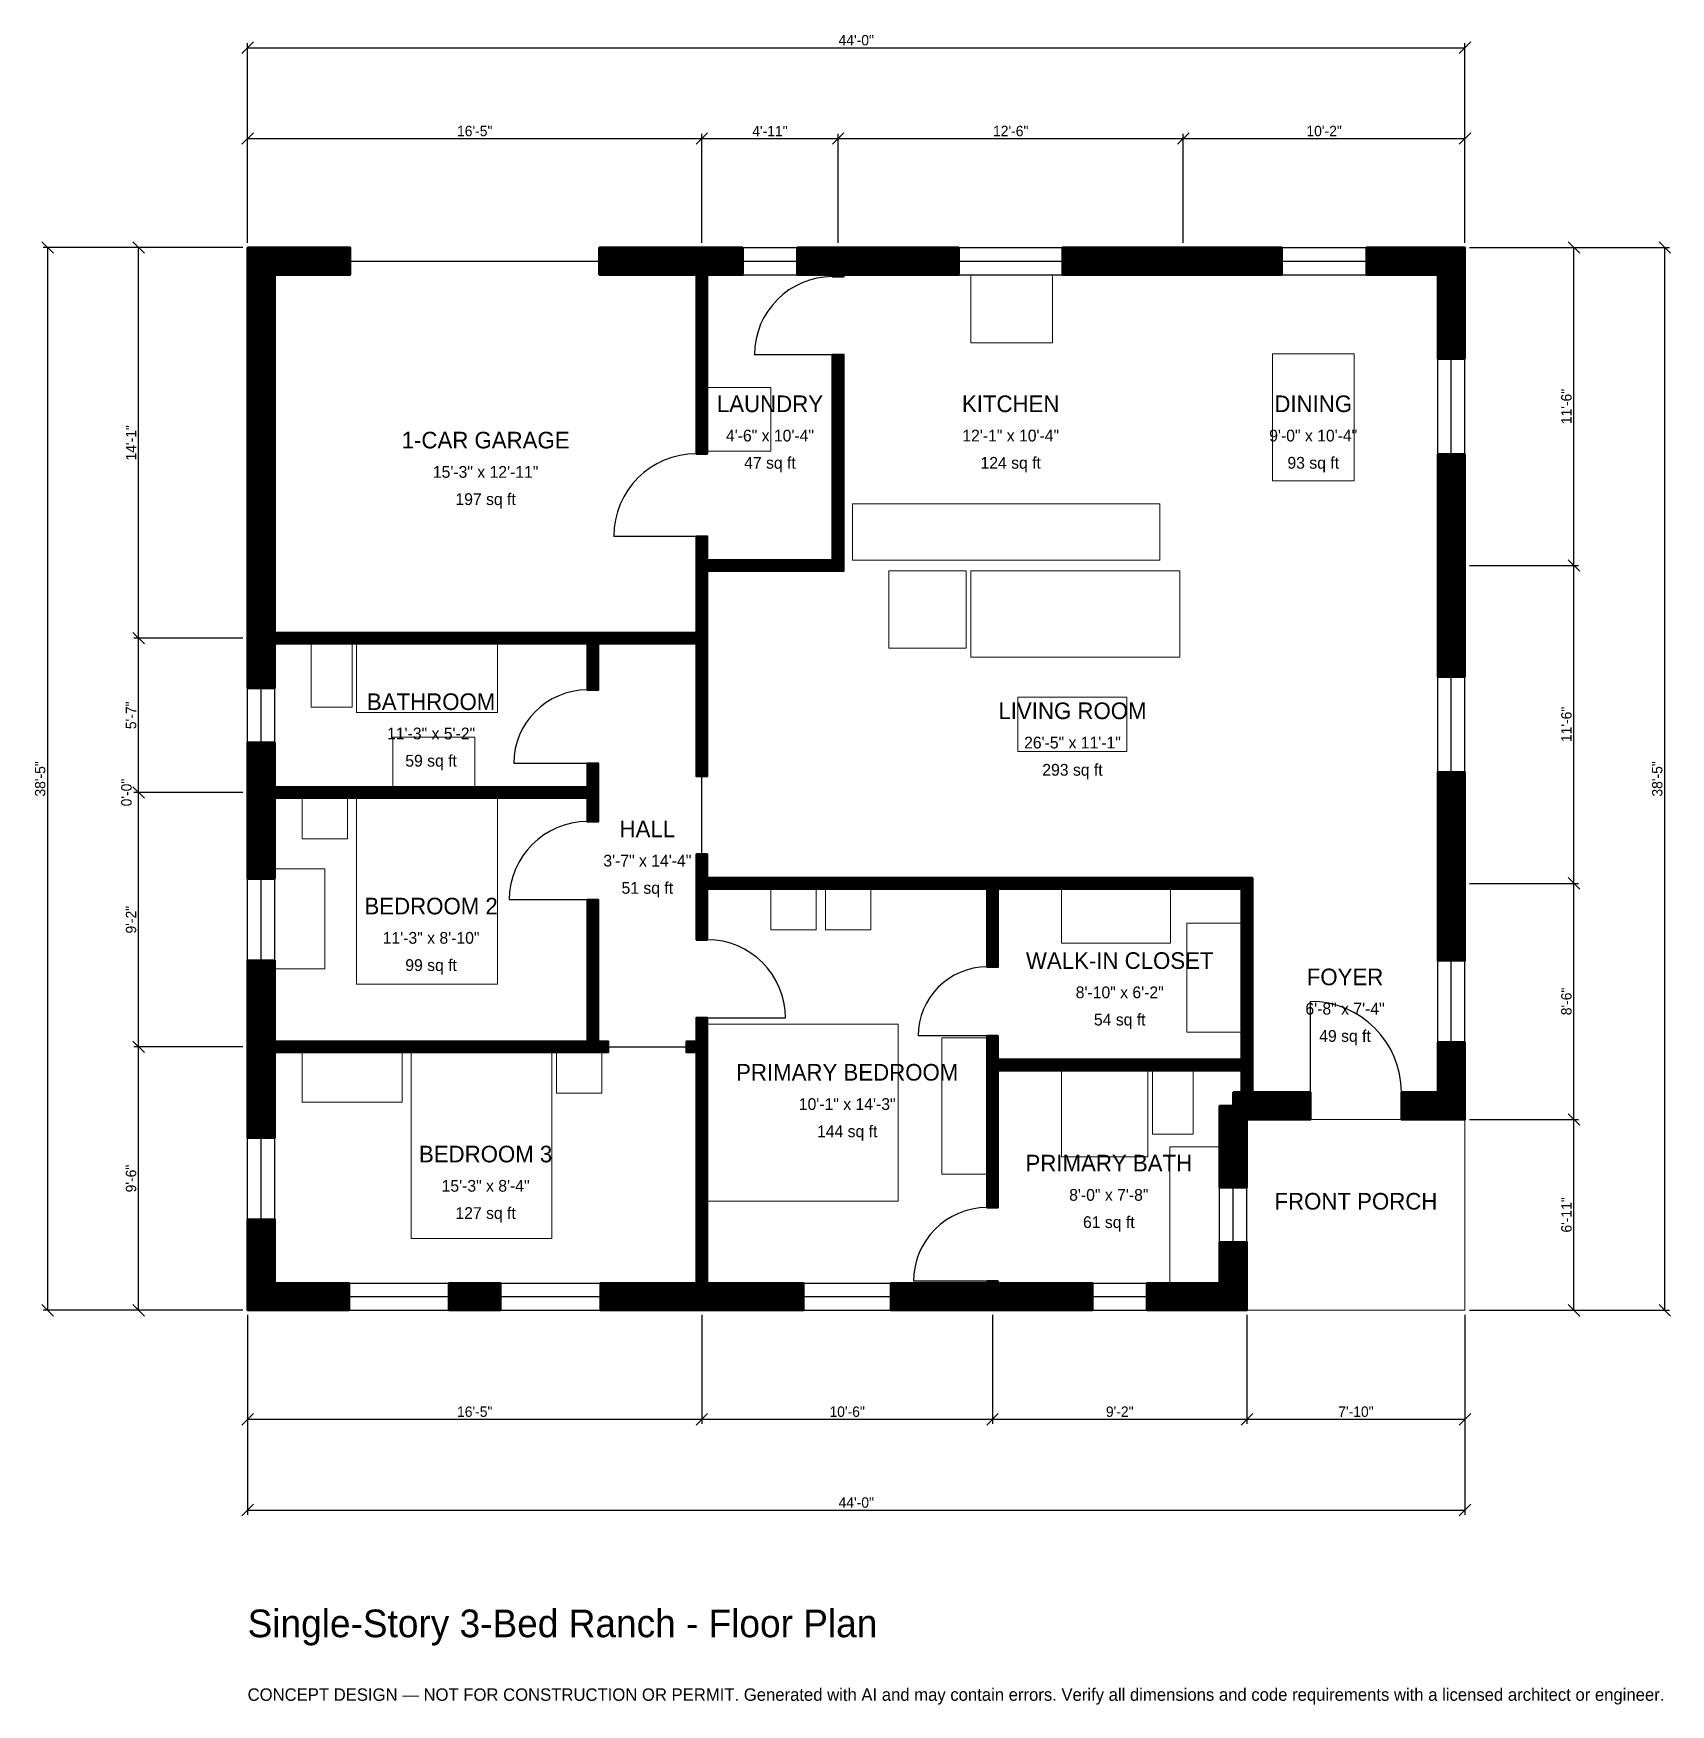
# Model space of a CAD drawing. Header units: inches. Extents: x -93 to 617, y -171 to 553.
import ezdxf
from ezdxf.enums import TextEntityAlignment as Align

# ---------------------------------------------------------------- set-up
doc = ezdxf.new("R2010")
doc.units = ezdxf.units.IN
doc.header["$MEASUREMENT"] = 0
doc.linetypes.add('DASHED', pattern=[0.6, 0.5, -0.1])
for name, color, linetype, lineweight in [('A-ANNO-DIMS', 1, 'Continuous', 13), ('A-ANNO-TEXT', 7, 'Continuous', 18), ('A-AREA-IDEN', 7, 'Continuous', 18), ('A-DOOR', 2, 'Continuous', 25), ('A-FLOR-FIXT', 9, 'Continuous', 13), ('A-FURN', 9, 'Continuous', 13), ('A-GLAZ', 4, 'Continuous', 25), ('A-SITE-PAVE', 8, 'Continuous', 13), ('A-WALL', 7, 'Continuous', 50), ('A-WALL-PATT', 8, 'Continuous', 13)]:
    doc.layers.add(name, color=color, linetype=linetype, lineweight=lineweight)
doc.dimstyles.new('PLAN', dxfattribs={"dimtxt": 4.5, "dimasz": 3, "dimexe": 2, "dimexo": 2, "dimgap": 1, "dimtad": 1, "dimdec": 0, "dimlunit": 4, "dimtsz": 2.5, "dimcen": 2.5, "dimclrd": 1, "dimclre": 1, "dimazin": 3, "dimtfac": 1, "dimtmove": 0, "dimatfit": 3})

msp = doc.modelspace()

# ---------------------------------------------------------------- hatches: boundary and pattern name
at = {"layer": 'A-WALL-PATT'}
h = msp.add_hatch(dxfattribs=at)
h.set_pattern_fill('ANSI31', color=8, scale=0.8)
h.paths.add_polyline_path([(190.9449, 0), (152.8871, 0), (152.8871, 11.811), (190.9449, 11.811), (194.4882, 11.811), (194.4882, 111.811), (190.1575, 111.811), (190.1575, 116.5354), (194.4882, 116.5354), (194.4882, 126.7717), (199.2126, 126.7717), (199.2126, 116.5354), (199.2126, 111.811), (199.2126, 11.811), (202.7559, 11.811), (240.9449, 11.811), (240.9449, 0), (202.7559, 0), (199.2126, 0), (199.2126, 0), (194.4882, 0), (194.4882, 0), (190.9449, 0)])
h.paths.add_polyline_path([(87.2703, 0), (87.2703, 11.811), (109.5801, 11.811), (109.5801, 0), (87.2703, 0)])
h.paths.add_polyline_path([(11.811, 0), (11.811, 0), (0, 0), (0, 0), (0, 0), (0, 0), (0, 11.811), (0, 11.811), (0, 39.3701), (11.811, 39.3701), (11.811, 11.811), (43.9633, 11.811), (43.9633, 0), (11.811, 0)])
h.paths.add_polyline_path([(0, 108.2677), (0, 111.811), (0, 111.811), (0, 116.5354), (0, 116.5354), (0, 120.0787), (0, 151.5748), (11.811, 151.5748), (11.811, 120.0787), (11.811, 116.5354), (147.2441, 116.5354), (147.2441, 177.9528), (151.9685, 177.9528), (151.9685, 116.5354), (156.2992, 116.5354), (156.2992, 111.811), (151.9685, 111.811), (147.2441, 111.811), (11.811, 111.811), (11.811, 108.2677), (11.811, 74.8031), (0, 74.8031), (0, 108.2677)])
h.paths.add_polyline_path([(0, 218.5039), (0, 222.0472), (0, 222.0472), (0, 226.7717), (0, 226.7717), (0, 230.315), (0, 246.063), (11.811, 246.063), (11.811, 230.315), (11.811, 226.7717), (147.2441, 226.7717), (147.2441, 237.0079), (151.9685, 237.0079), (151.9685, 226.7717), (151.9685, 222.0472), (151.9685, 222.0472), (151.9685, 211.811), (147.2441, 211.811), (147.2441, 222.0472), (11.811, 222.0472), (11.811, 218.5039), (11.811, 187.0079), (0, 187.0079), (0, 218.5039)])
h.paths.add_polyline_path([(0, 285.4331), (0, 288.9764), (0, 288.9764), (0, 293.7008), (0, 293.7008), (0, 297.2441), (0, 448.8189), (0, 448.8189), (0, 460.6299), (0, 460.6299), (0, 460.63), (11.811, 460.63), (11.811, 460.6299), (44.4882, 460.6299), (44.4882, 448.8189), (11.811, 448.8189), (11.811, 297.2441), (11.811, 293.7008), (147.2441, 293.7008), (151.9685, 293.7008), (194.4882, 293.7008), (194.4882, 320.4724), (194.4882, 325.1969), (194.4882, 335.4331), (199.2126, 335.4331), (199.2126, 325.1969), (253.5433, 325.1969), (253.5433, 414.1732), (258.2677, 414.1732), (258.2677, 325.1969), (258.2677, 320.4724), (253.5433, 320.4724), (199.2126, 320.4724), (199.2126, 293.7008), (199.2126, 288.9764), (199.2126, 231.4961), (194.4882, 231.4961), (194.4882, 288.9764), (151.9685, 288.9764), (151.9685, 268.8976), (147.2441, 268.8976), (147.2441, 288.9764), (11.811, 288.9764), (11.811, 285.4331), (11.811, 269.685), (0, 269.685), (0, 285.4331)])
h.paths.add_polyline_path([(190.9449, 460.6299), (194.4882, 460.6299), (194.4882, 460.63), (199.2126, 460.63), (199.2126, 460.6299), (202.7559, 460.6299), (214.5669, 460.6299), (214.5669, 448.8189), (202.7559, 448.8189), (199.2126, 448.8189), (199.2126, 371.2598), (194.4882, 371.2598), (194.4882, 448.8189), (190.9449, 448.8189), (152.3622, 448.8189), (152.3622, 460.6299), (190.9449, 460.6299)])
h.paths.add_polyline_path([(250, 460.6299), (253.5433, 460.6299), (253.5433, 460.63), (258.2677, 460.63), (258.2677, 460.6299), (261.811, 460.6299), (308.2677, 460.6299), (308.2677, 448.8189), (261.811, 448.8189), (258.2677, 448.8189), (258.2677, 448.0315), (253.5433, 448.0315), (253.5433, 448.8189), (250, 448.8189), (238.189, 448.8189), (238.189, 460.6299), (250, 460.6299)])
h.paths.add_polyline_path([(399.6063, 460.6299), (411.4173, 460.6299), (448.2283, 460.6299), (448.2283, 448.8189), (411.4173, 448.8189), (399.6063, 448.8189), (353.1496, 448.8189), (353.1496, 460.6299), (399.6063, 460.6299)])
h.paths.add_polyline_path([(515.748, 460.6299), (515.748, 460.63), (527.5591, 460.63), (527.5591, 460.6299), (527.5591, 460.6299), (527.5591, 448.8189), (527.5591, 448.8189), (527.5591, 412.4016), (515.748, 412.4016), (515.748, 448.8189), (484.8425, 448.8189), (484.8425, 460.6299), (515.748, 460.6299)])
h.paths.add_polyline_path([(527.5591, 328.7402), (527.5591, 316.9291), (527.5591, 274.6063), (515.748, 274.6063), (515.748, 316.9291), (515.748, 328.7402), (515.748, 371.063), (527.5591, 371.063), (527.5591, 328.7402)])
h.paths.add_polyline_path([(527.5591, 190.9449), (527.5591, 179.1339), (527.5591, 151.5748), (515.748, 151.5748), (515.748, 179.1339), (515.748, 190.9449), (515.748, 233.2677), (527.5591, 233.2677), (527.5591, 190.9449)])
h.paths.add_polyline_path([(527.5591, 94.4882), (527.5591, 94.4882), (527.5591, 82.6772), (527.5591, 82.6772), (527.5591, 82.6771), (515.748, 82.6771), (515.748, 82.6772), (500, 82.6772), (500, 94.4882), (515.748, 94.4882), (515.748, 116.1417), (527.5591, 116.1417), (527.5591, 94.4882)])
h.paths.add_polyline_path([(435.4331, 82.6772), (435.4331, 82.6771), (433.0709, 82.6771), (433.0709, 80.315), (433.0709, 80.315), (433.0709, 53.1496), (421.2598, 53.1496), (421.2598, 88.5827), (427.1654, 88.5827), (427.1654, 94.4882), (430.7087, 94.4882), (430.7087, 103.937), (325.1969, 103.937), (325.1969, 44.4882), (320.4724, 44.4882), (320.4724, 103.937), (320.4724, 108.6614), (320.4724, 118.8976), (325.1969, 118.8976), (325.1969, 108.6614), (430.7087, 108.6614), (430.7087, 182.6772), (325.1969, 182.6772), (325.1969, 148.8189), (320.4724, 148.8189), (320.4724, 182.6772), (199.2126, 182.6772), (199.2126, 160.6299), (194.4882, 160.6299), (194.4882, 182.6772), (194.4882, 187.4016), (194.4882, 197.6378), (199.2126, 197.6378), (199.2126, 187.4016), (320.4724, 187.4016), (325.1969, 187.4016), (430.7087, 187.4016), (435.4331, 187.4016), (435.4331, 182.6772), (435.4331, 108.6614), (435.4331, 103.937), (435.4331, 94.4882), (460.6299, 94.4882), (460.6299, 82.6772), (435.4331, 82.6772)])
h.paths.add_polyline_path([(433.0709, 11.811), (433.0709, 11.811), (433.0709, 0), (433.0709, 0), (433.0709, 0), (421.2598, 0), (421.2598, 0), (389.7638, 0), (389.7638, 11.811), (421.2598, 11.811), (421.2598, 29.5276), (433.0709, 29.5276), (433.0709, 11.811)])
h.paths.add_polyline_path([(328.7402, 0), (325.1969, 0), (325.1969, 0), (320.4724, 0), (320.4724, 0), (316.9291, 0), (278.7402, 0), (278.7402, 11.811), (316.9291, 11.811), (320.4724, 11.811), (320.4724, 12.5984), (325.1969, 12.5984), (325.1969, 11.811), (328.7402, 11.811), (366.1417, 11.811), (366.1417, 0), (328.7402, 0)])

# ---------------------------------------------------------------- linework, layer by layer
at = {"layer": 'A-DOOR', "linetype": 'DASHED'}
msp.add_line((44.4882, 454.7244), (152.3622, 454.7244), dxfattribs=at)
at = {"layer": 'A-DOOR'}
for p, q in [((253.5433, 414.1732), (219.685, 414.1732)), ((194.4882, 335.4331), (158.6614, 335.4331)), ((147.2441, 237.0079), (115.3543, 237.0079)), ((196.8504, 197.6378), (196.8504, 231.4961)), ((147.2441, 177.9528), (113.3858, 177.9528)), ((460.6299, 94.4882), (460.6299, 133.8583)), ((199.2126, 126.7717), (233.0709, 126.7717)), ((320.4724, 118.8976), (290.5512, 118.8976)), ((156.2992, 114.1732), (190.1575, 114.1732)), ((320.4724, 12.5984), (288.5827, 12.5984))]:
    msp.add_line(p, q, dxfattribs=at)
for centre, radius, start, end in [((253.5433, 414.1732), 33.8583, 90, 180), ((194.4882, 335.4331), 35.8268, 90, 180), ((147.2441, 237.0079), 31.8898, 90, 180), ((147.2441, 177.9528), 33.8583, 90, 180), ((199.2126, 126.7717), 33.8583, 0, 90), ((320.4724, 118.8976), 29.9213, 90, 180), ((460.6299, 94.4882), 39.3701, 0, 90), ((320.4724, 12.5984), 31.8898, 90, 180)]:
    msp.add_arc(centre, radius, start, end, dxfattribs=at)
at = {"layer": 'A-FLOR-FIXT'}
for points in [[(262.2047, 325.1969), (395.2756, 325.1969), (395.2756, 349.6063), (262.2047, 349.6063)], [(27.5591, 261.4173), (45.2756, 261.4173), (45.2756, 288.9764), (27.5591, 288.9764)], [(47.2441, 259.0551), (108.2677, 259.0551), (108.2677, 288.9764), (47.2441, 288.9764)], [(62.9921, 226.7717), (98.4252, 226.7717), (98.4252, 248.4252), (62.9921, 248.4252)], [(352.7559, 66.5354), (390.1575, 66.5354), (390.1575, 103.937), (352.7559, 103.937)], [(392.126, 76.378), (409.8425, 76.378), (409.8425, 103.937), (392.126, 103.937)], [(399.6063, 11.811), (421.2598, 11.811), (421.2598, 70.8661), (399.6063, 70.8661)]]:
    msp.add_lwpolyline(points, close=True, dxfattribs=at)
at = {"layer": 'A-FURN'}
for points in [[(313.3858, 419.2913), (348.8189, 419.2913), (348.8189, 448.8189), (313.3858, 448.8189)], [(444.0945, 359.4488), (479.5276, 359.4488), (479.5276, 414.5669), (444.0945, 414.5669)], [(199.2126, 372.4409), (226.7717, 372.4409), (226.7717, 400), (199.2126, 400)], [(277.9528, 287.0079), (311.4173, 287.0079), (311.4173, 320.4724), (277.9528, 320.4724)], [(313.3858, 283.0709), (403.937, 283.0709), (403.937, 320.4724), (313.3858, 320.4724)], [(333.8583, 242.126), (381.1024, 242.126), (381.1024, 265.748), (333.8583, 265.748)], [(23.622, 204.3307), (43.3071, 204.3307), (43.3071, 222.0472), (23.622, 222.0472)], [(47.2441, 141.3386), (108.2677, 141.3386), (108.2677, 222.0472), (47.2441, 222.0472)], [(11.811, 148.0315), (33.4646, 148.0315), (33.4646, 191.3386), (11.811, 191.3386)], [(226.7717, 164.9606), (246.4567, 164.9606), (246.4567, 182.6772), (226.7717, 182.6772)], [(250.3937, 164.9606), (270.0787, 164.9606), (270.0787, 182.6772), (250.3937, 182.6772)], [(352.7559, 159.0551), (400, 159.0551), (400, 182.6772), (352.7559, 182.6772)], [(407.0866, 120.4724), (430.7087, 120.4724), (430.7087, 167.7165), (407.0866, 167.7165)], [(199.2126, 47.2441), (281.8898, 47.2441), (281.8898, 124.0157), (199.2126, 124.0157)], [(300.7874, 59.0551), (320.4724, 59.0551), (320.4724, 118.1102), (300.7874, 118.1102)], [(23.622, 90.1575), (66.9291, 90.1575), (66.9291, 111.811), (23.622, 111.811)], [(70.8661, 31.1024), (131.8898, 31.1024), (131.8898, 111.811), (70.8661, 111.811)], [(133.8583, 94.0945), (153.5433, 94.0945), (153.5433, 111.811), (133.8583, 111.811)]]:
    msp.add_lwpolyline(points, close=True, dxfattribs=at)
at = {"layer": 'A-GLAZ'}
for p, q in [((214.5669, 460.6299), (238.189, 460.6299)), ((308.2677, 460.6299), (353.1496, 460.6299)), ((448.2283, 460.6299), (484.8425, 460.6299)), ((214.5669, 454.7244), (238.189, 454.7244)), ((308.2677, 454.7244), (353.1496, 454.7244)), ((448.2283, 454.7244), (484.8425, 454.7244)), ((214.5669, 448.8189), (238.189, 448.8189)), ((308.2677, 448.8189), (353.1496, 448.8189)), ((448.2283, 448.8189), (484.8425, 448.8189)), ((515.748, 371.063), (515.748, 412.4016)), ((521.6535, 371.063), (521.6535, 412.4016)), ((527.5591, 371.063), (527.5591, 412.4016)), ((0, 246.063), (0, 269.685)), ((5.9055, 246.063), (5.9055, 269.685)), ((11.811, 246.063), (11.811, 269.685)), ((515.748, 233.2677), (515.748, 274.6063)), ((521.6535, 233.2677), (521.6535, 274.6063)), ((527.5591, 233.2677), (527.5591, 274.6063)), ((0, 151.5748), (0, 187.0079)), ((5.9055, 151.5748), (5.9055, 187.0079)), ((11.811, 151.5748), (11.811, 187.0079)), ((515.748, 116.1417), (515.748, 151.5748)), ((521.6535, 116.1417), (521.6535, 151.5748)), ((527.5591, 116.1417), (527.5591, 151.5748)), ((0, 39.3701), (0, 74.8031)), ((5.9055, 39.3701), (5.9055, 74.8031)), ((11.811, 39.3701), (11.811, 74.8031)), ((421.2598, 29.5276), (421.2598, 53.1496)), ((427.1654, 29.5276), (427.1654, 53.1496)), ((433.0709, 29.5276), (433.0709, 53.1496)), ((43.9633, 11.811), (87.2703, 11.811)), ((109.5801, 11.811), (152.8871, 11.811)), ((240.9449, 11.811), (278.7402, 11.811)), ((366.1417, 11.811), (389.7638, 11.811)), ((43.9633, 5.9055), (87.2703, 5.9055)), ((43.9633, 0), (87.2703, 0)), ((109.5801, 5.9055), (152.8871, 5.9055)), ((109.5801, 0), (152.8871, 0)), ((240.9449, 5.9055), (278.7402, 5.9055)), ((240.9449, 0), (278.7402, 0)), ((366.1417, 5.9055), (389.7638, 5.9055)), ((366.1417, 0), (389.7638, 0))]:
    msp.add_line(p, q, dxfattribs=at)
at = {"layer": 'A-SITE-PAVE', "linetype": 'DASHED'}
msp.add_lwpolyline([(433.0709, 0), (527.5591, 0), (527.5591, 82.6772), (433.0709, 82.6772)], close=True, dxfattribs=at)
at = {"layer": 'A-WALL'}
for points in [[(0, 285.4331), (0, 288.9764), (0, 288.9764), (0, 293.7008), (0, 293.7008), (0, 297.2441), (0, 448.8189), (0, 448.8189), (0, 460.6299), (0, 460.6299), (0, 460.63), (11.811, 460.63), (11.811, 460.6299), (44.4882, 460.6299), (44.4882, 448.8189), (11.811, 448.8189), (11.811, 297.2441), (11.811, 293.7008), (147.2441, 293.7008), (151.9685, 293.7008), (194.4882, 293.7008), (194.4882, 320.4724), (194.4882, 325.1969), (194.4882, 335.4331), (199.2126, 335.4331), (199.2126, 325.1969), (253.5433, 325.1969), (253.5433, 414.1732), (258.2677, 414.1732), (258.2677, 325.1969), (258.2677, 320.4724), (253.5433, 320.4724), (199.2126, 320.4724), (199.2126, 293.7008), (199.2126, 288.9764), (199.2126, 231.4961), (194.4882, 231.4961), (194.4882, 288.9764), (151.9685, 288.9764), (151.9685, 268.8976), (147.2441, 268.8976), (147.2441, 288.9764), (11.811, 288.9764), (11.811, 285.4331), (11.811, 269.685), (0, 269.685), (0, 285.4331)], [(190.9449, 460.6299), (194.4882, 460.6299), (194.4882, 460.63), (199.2126, 460.63), (199.2126, 460.6299), (202.7559, 460.6299), (214.5669, 460.6299), (214.5669, 448.8189), (202.7559, 448.8189), (199.2126, 448.8189), (199.2126, 371.2598), (194.4882, 371.2598), (194.4882, 448.8189), (190.9449, 448.8189), (152.3622, 448.8189), (152.3622, 460.6299), (190.9449, 460.6299)], [(250, 460.6299), (253.5433, 460.6299), (253.5433, 460.63), (258.2677, 460.63), (258.2677, 460.6299), (261.811, 460.6299), (308.2677, 460.6299), (308.2677, 448.8189), (261.811, 448.8189), (258.2677, 448.8189), (258.2677, 448.0315), (253.5433, 448.0315), (253.5433, 448.8189), (250, 448.8189), (238.189, 448.8189), (238.189, 460.6299), (250, 460.6299)], [(399.6063, 460.6299), (411.4173, 460.6299), (448.2283, 460.6299), (448.2283, 448.8189), (411.4173, 448.8189), (399.6063, 448.8189), (353.1496, 448.8189), (353.1496, 460.6299), (399.6063, 460.6299)], [(515.748, 460.6299), (515.748, 460.63), (527.5591, 460.63), (527.5591, 460.6299), (527.5591, 460.6299), (527.5591, 448.8189), (527.5591, 448.8189), (527.5591, 412.4016), (515.748, 412.4016), (515.748, 448.8189), (484.8425, 448.8189), (484.8425, 460.6299), (515.748, 460.6299)], [(527.5591, 328.7402), (527.5591, 316.9291), (527.5591, 274.6063), (515.748, 274.6063), (515.748, 316.9291), (515.748, 328.7402), (515.748, 371.063), (527.5591, 371.063), (527.5591, 328.7402)], [(0, 218.5039), (0, 222.0472), (0, 222.0472), (0, 226.7717), (0, 226.7717), (0, 230.315), (0, 246.063), (11.811, 246.063), (11.811, 230.315), (11.811, 226.7717), (147.2441, 226.7717), (147.2441, 237.0079), (151.9685, 237.0079), (151.9685, 226.7717), (151.9685, 222.0472), (151.9685, 222.0472), (151.9685, 211.811), (147.2441, 211.811), (147.2441, 222.0472), (11.811, 222.0472), (11.811, 218.5039), (11.811, 187.0079), (0, 187.0079), (0, 218.5039)], [(527.5591, 190.9449), (527.5591, 179.1339), (527.5591, 151.5748), (515.748, 151.5748), (515.748, 179.1339), (515.748, 190.9449), (515.748, 233.2677), (527.5591, 233.2677), (527.5591, 190.9449)], [(435.4331, 82.6772), (435.4331, 82.6771), (433.0709, 82.6771), (433.0709, 80.315), (433.0709, 80.315), (433.0709, 53.1496), (421.2598, 53.1496), (421.2598, 88.5827), (427.1654, 88.5827), (427.1654, 94.4882), (430.7087, 94.4882), (430.7087, 103.937), (325.1969, 103.937), (325.1969, 44.4882), (320.4724, 44.4882), (320.4724, 103.937), (320.4724, 108.6614), (320.4724, 118.8976), (325.1969, 118.8976), (325.1969, 108.6614), (430.7087, 108.6614), (430.7087, 182.6772), (325.1969, 182.6772), (325.1969, 148.8189), (320.4724, 148.8189), (320.4724, 182.6772), (199.2126, 182.6772), (199.2126, 160.6299), (194.4882, 160.6299), (194.4882, 182.6772), (194.4882, 187.4016), (194.4882, 197.6378), (199.2126, 197.6378), (199.2126, 187.4016), (320.4724, 187.4016), (325.1969, 187.4016), (430.7087, 187.4016), (435.4331, 187.4016), (435.4331, 182.6772), (435.4331, 108.6614), (435.4331, 103.937), (435.4331, 94.4882), (460.6299, 94.4882), (460.6299, 82.6772), (435.4331, 82.6772)], [(0, 108.2677), (0, 111.811), (0, 111.811), (0, 116.5354), (0, 116.5354), (0, 120.0787), (0, 151.5748), (11.811, 151.5748), (11.811, 120.0787), (11.811, 116.5354), (147.2441, 116.5354), (147.2441, 177.9528), (151.9685, 177.9528), (151.9685, 116.5354), (156.2992, 116.5354), (156.2992, 111.811), (151.9685, 111.811), (147.2441, 111.811), (11.811, 111.811), (11.811, 108.2677), (11.811, 74.8031), (0, 74.8031), (0, 108.2677)], [(190.9449, 0), (152.8871, 0), (152.8871, 11.811), (190.9449, 11.811), (194.4882, 11.811), (194.4882, 111.811), (190.1575, 111.811), (190.1575, 116.5354), (194.4882, 116.5354), (194.4882, 126.7717), (199.2126, 126.7717), (199.2126, 116.5354), (199.2126, 111.811), (199.2126, 11.811), (202.7559, 11.811), (240.9449, 11.811), (240.9449, 0), (202.7559, 0), (199.2126, 0), (199.2126, 0), (194.4882, 0), (194.4882, 0), (190.9449, 0)], [(527.5591, 94.4882), (527.5591, 94.4882), (527.5591, 82.6772), (527.5591, 82.6772), (527.5591, 82.6771), (515.748, 82.6771), (515.748, 82.6772), (500, 82.6772), (500, 94.4882), (515.748, 94.4882), (515.748, 116.1417), (527.5591, 116.1417), (527.5591, 94.4882)], [(11.811, 0), (11.811, 0), (0, 0), (0, 0), (0, 0), (0, 0), (0, 11.811), (0, 11.811), (0, 39.3701), (11.811, 39.3701), (11.811, 11.811), (43.9633, 11.811), (43.9633, 0), (11.811, 0)], [(433.0709, 11.811), (433.0709, 11.811), (433.0709, 0), (433.0709, 0), (433.0709, 0), (421.2598, 0), (421.2598, 0), (389.7638, 0), (389.7638, 11.811), (421.2598, 11.811), (421.2598, 29.5276), (433.0709, 29.5276), (433.0709, 11.811)], [(87.2703, 0), (87.2703, 11.811), (109.5801, 11.811), (109.5801, 0), (87.2703, 0)], [(328.7402, 0), (325.1969, 0), (325.1969, 0), (320.4724, 0), (320.4724, 0), (316.9291, 0), (278.7402, 0), (278.7402, 11.811), (316.9291, 11.811), (320.4724, 11.811), (320.4724, 12.5984), (325.1969, 12.5984), (325.1969, 11.811), (328.7402, 11.811), (366.1417, 11.811), (366.1417, 0), (328.7402, 0)]]:
    msp.add_lwpolyline(points, close=True, dxfattribs=at)

# ---------------------------------------------------------------- texts
at = {"layer": 'A-ANNO-TEXT'}
for s, height, p in [('Single-Story 3-Bed Ranch - Floor Plan', 12, (0, -141.7323)), ('CONCEPT DESIGN — NOT FOR CONSTRUCTION OR PERMIT. Generated with AI and may contain errors. Verify all dimensions and code requirements with a licensed architect or engineer.', 5.4, (0, -169.2913))]:
    msp.add_text(s, height=height, dxfattribs=at).set_placement(p)
at = {"layer": 'A-AREA-IDEN'}
for s, height, p in [('LAUNDRY', 7.2, (226.378, 392.9134)), ('KITCHEN', 7.2, (330.7087, 392.9134)), ('DINING', 7.2, (461.811, 392.9134)), ('1-CAR GARAGE', 7.2, (103.1496, 377.1654)), ('4\'-6" x 10\'-4"', 5.1, (226.378, 379.1339)), ('12\'-1" x 10\'-4"', 5.1, (330.7087, 379.1339)), ('9\'-0" x 10\'-4"', 5.1, (461.811, 379.1339)), ('47 sq ft', 5.1, (226.378, 367.3228)), ('124 sq ft', 5.1, (330.7087, 367.3228)), ('93 sq ft', 5.1, (461.811, 367.3228)), ('15\'-3" x 12\'-11"', 5.1, (103.1496, 363.3858)), ('197 sq ft', 5.1, (103.1496, 351.5748)), ('BATHROOM', 7.2, (79.5276, 263.7795)), ('LIVING ROOM', 7.2, (357.4803, 259.8425)), ('11\'-3" x 5\'-2"', 5.1, (79.5276, 250)), ('26\'-5" x 11\'-1"', 5.1, (357.4803, 246.063)), ('59 sq ft', 5.1, (79.5276, 238.189)), ('293 sq ft', 5.1, (357.4803, 234.252)), ('HALL', 7.2, (173.2283, 208.6614)), ('3\'-7" x 14\'-4"', 5.1, (173.2283, 194.8819)), ('51 sq ft', 5.1, (173.2283, 183.0709)), ('BEDROOM 2', 7.2, (79.5276, 175.1969)), ('11\'-3" x 8\'-10"', 5.1, (79.5276, 161.4173)), ('99 sq ft', 5.1, (79.5276, 149.6063)), ('WALK-IN CLOSET', 7.2, (377.9528, 151.5748)), ('FOYER', 7.2, (475.5906, 144.4882)), ('8\'-10" x 6\'-2"', 5.1, (377.9528, 137.7953)), ('6\'-8" x 7\'-4"', 5.1, (475.5906, 130.7087)), ('54 sq ft', 5.1, (377.9528, 125.9843)), ('49 sq ft', 5.1, (475.5906, 118.8976)), ('PRIMARY BEDROOM', 7.2, (259.8425, 103.1496)), ('10\'-1" x 14\'-3"', 5.1, (259.8425, 89.3701)), ('144 sq ft', 5.1, (259.8425, 77.5591)), ('BEDROOM 3', 7.2, (103.1496, 67.7165)), ('PRIMARY BATH', 7.2, (373.2283, 63.7795)), ('15\'-3" x 8\'-4"', 5.1, (103.1496, 53.937)), ('8\'-0" x 7\'-8"', 5.1, (373.2283, 50)), ('FRONT PORCH', 7.2, (480.315, 47.2441)), ('127 sq ft', 5.1, (103.1496, 42.126)), ('61 sq ft', 5.1, (373.2283, 38.189))]:
    msp.add_text(s, height=height, dxfattribs=at).set_placement(p, align=Align.MIDDLE_CENTER)

# ---------------------------------------------------------------- dimensions: what is measured, and where the dimension line sits
at = {"layer": 'A-ANNO-DIMS'}
for base, p1, p2, text in [((0, 547.2441), (0, 460.6299), (527.5591, 460.6299), '44\'-0"'), ((0, 507.874), (0, 460.6299), (196.8504, 460.6299), '16\'-5"'), ((196.8504, 507.874), (196.8504, 460.6299), (255.9055, 460.6299), '4\'-11"'), ((255.9055, 507.874), (255.9055, 460.6299), (405.5118, 460.6299), '12\'-6"'), ((405.5118, 507.874), (405.5118, 460.6299), (527.5591, 460.6299), '10\'-2"'), ((0, -47.2441), (0, 0), (196.8504, 0), '16\'-5"'), ((0, -86.6142), (0, 0), (527.5591, 0), '44\'-0"'), ((196.8504, -47.2441), (196.8504, 0), (322.8346, 0), '10\'-6"'), ((322.8346, -47.2441), (322.8346, 0), (433.0709, 0), '9\'-2"'), ((433.0709, -47.2441), (433.0709, 0), (527.5591, 0), '7\'-10"')]:
    msp.add_linear_dim(base=base, p1=p1, p2=p2, text=text, dimstyle='PLAN', dxfattribs=at).render()
for base, p1, p2, text in [((-86.6142, 0), (0, 0), (0, 460.6299), '38\'-5"'), ((-47.2441, 291.3386), (0, 291.3386), (0, 460.6299), '14\'-1"'), ((574.8031, 322.8346), (527.5591, 322.8346), (527.5591, 460.6299), '11\'-6"'), ((614.1732, 0), (527.5591, 0), (527.5591, 460.6299), '38\'-5"'), ((574.8031, 185.0394), (527.5591, 185.0394), (527.5591, 322.8346), '11\'-6"'), ((-47.2441, 224.4094), (0, 224.4094), (0, 291.3386), '5\'-7"'), ((-47.2441, 224.4094), (0, 224.4094), (0, 224.4094), '0\'-0"'), ((-47.2441, 114.1732), (0, 114.1732), (0, 224.4094), '9\'-2"'), ((574.8031, 82.6772), (527.5591, 82.6772), (527.5591, 185.0394), '8\'-6"'), ((-47.2441, 0), (0, 0), (0, 114.1732), '9\'-6"'), ((574.8031, 0), (527.5591, 0), (527.5591, 82.6772), '6\'-11"')]:
    msp.add_linear_dim(base=base, p1=p1, p2=p2, angle=90, text=text, dimstyle='PLAN', dxfattribs=at).render()

doc.saveas('drawing.dxf')
